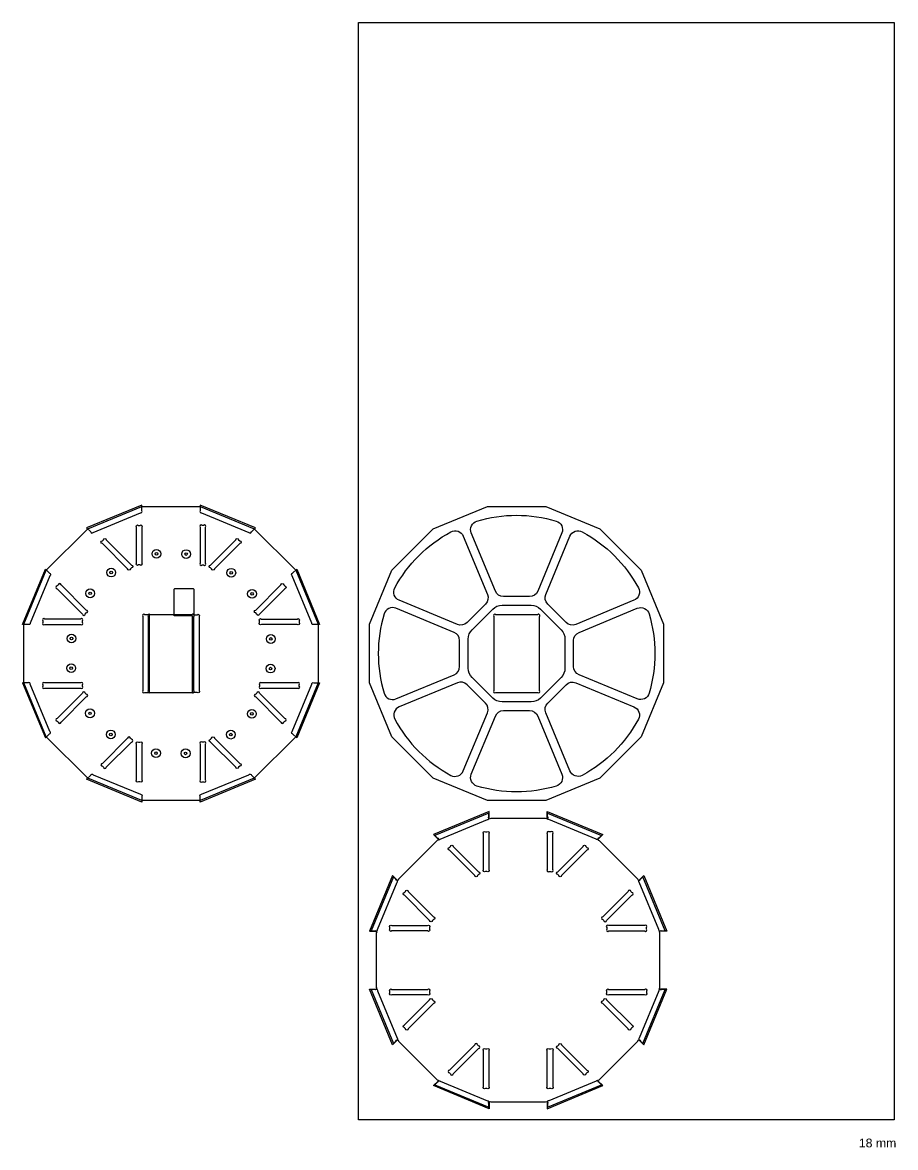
# Model space of a CAD drawing. Header units: millimetres. Extents: x -423 to 4300, y -1578 to 986.
# Drawn here: x -423 to 1566, y -1578 to 986 of the extents above; entities that cross this region are included whole.
import ezdxf

# ---------------------------------------------------------------- set-up
doc = ezdxf.new("R2010")
doc.units = ezdxf.units.MM
doc.header["$MEASUREMENT"] = 0
for name, color, linetype in [('Cajeado 3.15mm', 30, 'Continuous'), ('Cajeado 6mm', 1, 'Continuous'), ('Cajeado 8.85mm', 214, 'Continuous'), ('Corte EXT', 5, 'Continuous'), ('Corte INT', 4, 'Continuous'), ('Tableros', 6, 'Continuous'), ('Taladros', 3, 'Continuous')]:
    doc.layers.add(name, color=color, linetype=linetype)

msp = doc.modelspace()

# ---------------------------------------------------------------- linework, layer by layer
at = {"layer": 'Cajeado 3.15mm'}
for points in [[(750.9, -310.1, -0.303347), (732.3, -322.5), (673, -322.5, -0.303347), (654.3, -310.1), (599.4, -177.5, -0.444376), (612.2, -150.5, -0.146448), (793, -150.5, -0.444376), (805.8, -177.5)], [(435.2, -331, -0.444376), (425.2, -302.8, -0.146448), (553, -175, -0.444376), (581.2, -185), (636.1, -317.6, -0.303347), (631.8, -339.6), (589.8, -381.5, -0.303347), (567.9, -385.9)], [(837.4, -385.9, -0.303347), (815.4, -381.5), (773.5, -339.6, -0.303347), (769.1, -317.6), (824, -185, -0.444376), (852.2, -175, -0.146448), (980, -302.8, -0.444376), (970, -331)], [(560.3, -404.1), (427.7, -349.2, 0.444376), (400.7, -362, 0.146448), (400.7, -542.7, 0.444376), (427.7, -555.6), (560.3, -500.6, 0.303347), (572.8, -482), (572.8, -422.7, 0.303347)], [(648.2, -351.1, -0.198912), (669.5, -342.2), (735.7, -342.2, -0.198912), (757.1, -351.1), (803.9, -397.9, -0.198912), (812.8, -419.2), (812.8, -485.5, -0.198912), (803.9, -506.8), (757.1, -553.7, -0.198912), (735.7, -562.5), (669.5, -562.5, -0.198912), (648.2, -553.7), (601.3, -506.8, -0.198912), (592.5, -485.5), (592.5, -419.2, -0.198912), (601.3, -397.9)], [(1004.5, -362, -0.146448), (1004.5, -542.7, -0.444376), (977.5, -555.6), (844.9, -500.6, -0.303347), (832.5, -482), (832.5, -422.7, -0.303347), (844.9, -404.1), (977.5, -349.2, -0.444376)], [(631.8, -565.2), (589.8, -523.2, 0.303347), (567.9, -518.8), (435.2, -573.8, 0.444376), (425.2, -602, 0.146448), (553, -729.8, 0.444376), (581.2, -719.7), (636.1, -587.1, 0.303347)], [(769.1, -587.1, -0.303347), (773.5, -565.2), (815.4, -523.2, -0.303347), (837.4, -518.8), (970, -573.8, -0.444376), (980, -602, -0.146448), (852.2, -729.8, -0.444376), (824, -719.7)], [(654.3, -594.7, -0.303347), (673, -582.2), (732.3, -582.2, -0.303347), (750.9, -594.7), (805.8, -727.3, -0.444376), (793, -754.3, -0.146448), (612.2, -754.3, -0.444376), (599.4, -727.3)]]:
    msp.add_lwpolyline(points, format="xyb", close=True, dxfattribs=at)
at = {"layer": 'Cajeado 6mm'}
for points in [[(-151, -114.1), (-276.8, -166.1), (-267.6, -175.3, 0.657667), (-262, -176.4), (-154.3, -131.8, 0.657667), (-151, -127)], [(107.7, -166.1), (-18.1, -114.1), (-18.1, -127, 0.657667), (-14.9, -131.8), (92.8, -176.4, 0.657667), (98.5, -175.3)], [(-158.9, -250.5, -0.980272), (-163.3, -246.1), (-163.3, -164.7, -0.980272), (-158.9, -160.2), (-155.5, -160.2, -0.980272), (-151, -164.7), (-151, -246.1, -0.980272), (-155.5, -250.5)], [(-10.2, -160.2), (-13.6, -160.2, 0.980272), (-18.1, -164.7), (-18.1, -246.1, 0.980272), (-13.6, -250.5), (-10.2, -250.5, 0.980272), (-5.8, -246.1), (-5.8, -164.7, 0.980272)], [(-241, -201.9, -0.980272), (-241, -195.6), (-238.6, -193.2, -0.980272), (-232.3, -193.2), (-174.7, -250.8, -0.980272), (-174.7, -257.1), (-177.1, -259.5, -0.980272), (-183.4, -259.5)], [(14.3, -259.5, -0.980272), (8, -259.5), (5.6, -257.1, -0.980272), (5.6, -250.8), (63.2, -193.2, -0.980272), (69.5, -193.2), (71.9, -195.6, -0.980272), (71.9, -201.9)], [(-422.9, -385.9), (-370.8, -260.2), (-361.7, -269.3, -0.657667), (-360.5, -275), (-405.1, -382.7, -0.657667), (-409.9, -385.9)], [(253.8, -385.9), (240.8, -385.9, -0.657667), (236, -382.7), (191.4, -275, -0.657667), (192.5, -269.3), (201.7, -260.2)], [(-343.7, -304.6), (-286.2, -362.2, 0.980272), (-279.9, -362.2), (-277.5, -359.8, 0.980272), (-277.5, -353.5), (-335, -295.9, 0.980272), (-341.3, -295.9), (-343.7, -298.3, 0.980272)], [(174.5, -304.6), (117, -362.2, -0.980272), (110.7, -362.2), (108.3, -359.8, -0.980272), (108.3, -353.5), (165.8, -295.9, -0.980272), (172.1, -295.9), (174.5, -298.3, -0.980272)], [(-286.4, -381.4), (-286.4, -378, 0.980272), (-290.9, -373.6), (-372.3, -373.6, 0.980272), (-376.7, -378), (-376.7, -381.4, 0.980272), (-372.3, -385.9), (-290.9, -385.9, 0.980272)], [(117.2, -381.4), (117.2, -378, -0.980272), (121.7, -373.6), (203.1, -373.6, -0.980272), (207.5, -378), (207.5, -381.4, -0.980272), (203.1, -385.9), (121.7, -385.9, -0.980272)], [(-422.9, -518.9), (-370.8, -644.6), (-361.7, -635.4, 0.657667), (-360.5, -629.8), (-405.1, -522.1, 0.657667), (-409.9, -518.9)], [(-286.4, -526.7), (-286.4, -523.3, 0.980272), (-290.9, -518.9), (-372.3, -518.9, 0.980272), (-376.7, -523.3), (-376.7, -526.7, 0.980272), (-372.3, -531.2), (-290.9, -531.2, 0.980272)], [(207.6, -526.7), (207.6, -523.3, 0.980272), (203.2, -518.9), (121.8, -518.9, 0.980272), (117.3, -523.3), (117.3, -526.7, 0.980272), (121.8, -531.2), (203.2, -531.2, 0.980272)], [(201.7, -644.6), (192.5, -635.4, -0.657667), (191.4, -629.8), (236, -522.1, -0.657667), (240.8, -518.9), (253.8, -518.9)], [(-277.5, -544.9), (-279.9, -542.5, 0.980272), (-286.2, -542.5), (-343.7, -600.1, 0.980272), (-343.7, -606.4), (-341.3, -608.8, 0.980272), (-335, -608.8), (-277.5, -551.2, 0.980272)], [(110.7, -542.5), (108.3, -544.9, 0.980272), (108.3, -551.2), (165.9, -608.8, 0.980272), (172.2, -608.8), (174.6, -606.4, 0.980272), (174.6, -600.1), (117, -542.5, 0.980272)], [(-183.4, -645.3), (-241, -702.8, 0.980272), (-241, -709.1), (-238.6, -711.5, 0.980272), (-232.3, -711.5), (-174.7, -654, 0.980272), (-174.7, -647.7), (-177.1, -645.3, 0.980272)], [(-163.3, -658.7, -0.980272), (-158.9, -654.2), (-155.5, -654.2, -0.980272), (-151, -658.7), (-151, -740.1, -0.980272), (-155.5, -744.5), (-158.9, -744.5, -0.980272), (-163.3, -740.1)], [(-5.8, -740.1), (-5.8, -658.7, 0.980272), (-10.2, -654.2), (-13.6, -654.2, 0.980272), (-18.1, -658.7), (-18.1, -740.1, 0.980272), (-13.6, -744.5), (-10.2, -744.5, 0.980272)], [(71.9, -702.8, -0.980272), (71.9, -709.1), (69.5, -711.5, -0.980272), (63.2, -711.5), (5.6, -654, -0.980272), (5.6, -647.7), (8, -645.3, -0.980272), (14.3, -645.3)], [(-276.8, -738.6), (-267.6, -729.5, -0.657667), (-262, -728.3), (-154.3, -773, -0.657667), (-151, -777.8), (-151, -790.7)], [(-18.1, -790.7), (-18.1, -777.8, -0.657667), (-14.9, -773), (92.8, -728.3, -0.657667), (98.5, -729.5), (107.7, -738.6)], [(528.7, -874.9), (636.4, -830.3, 0.468504), (640.1, -827.2), (640.1, -812.4), (513.4, -864.9), (523.9, -875.4, 0.468504)], [(883.5, -874.9), (775.8, -830.3, -0.468504), (772.1, -827.2), (772.1, -812.4), (898.8, -864.9), (888.4, -875.4, -0.468504)], [(627.3, -863.2, -0.980272), (631.8, -858.7), (635.2, -858.7, -0.980272), (639.6, -863.2), (639.6, -944.6, -0.980272), (635.2, -949), (631.8, -949, -0.980272), (627.3, -944.6)], [(772.6, -863.2), (772.6, -944.6, 0.980272), (777.1, -949), (780.5, -949, 0.980272), (784.9, -944.6), (784.9, -863.2, 0.980272), (780.5, -858.7), (777.1, -858.7, 0.980272)], [(549.7, -900.4, -0.980272), (549.7, -894.1), (552.1, -891.7, -0.980272), (558.4, -891.7), (616, -949.3, -0.980272), (616, -955.6), (613.6, -958, -0.980272), (607.3, -958)], [(805, -958, -0.980272), (798.7, -958), (796.3, -955.6, -0.980272), (796.3, -949.3), (853.9, -891.7, -0.980272), (860.2, -891.7), (862.6, -894.1, -0.980272), (862.6, -900.4)], [(385.6, -1081.2), (430.2, -973.5, 0.468504), (430.6, -968.7), (420.1, -958.2), (367.6, -1084.9), (382.5, -1084.9, 0.468504)], [(1026.7, -1081.2), (982.1, -973.5, -0.468504), (981.7, -968.7), (992.2, -958.2), (1044.6, -1084.9), (1029.8, -1084.9, -0.468504)], [(447, -1003.2, -0.980272), (447, -996.9), (449.4, -994.5, -0.980272), (455.7, -994.5), (513.2, -1052, -0.980272), (513.2, -1058.3), (510.8, -1060.7, -0.980272), (504.5, -1060.7)], [(965.2, -1003.2, 0.980272), (965.2, -996.9), (962.8, -994.5, 0.980272), (956.5, -994.5), (898.9, -1052, 0.980272), (898.9, -1058.3), (901.3, -1060.7, 0.980272), (907.6, -1060.7)], [(499.8, -1072.1, -0.980272), (504.3, -1076.6), (504.3, -1080, -0.980272), (499.8, -1084.4), (418.4, -1084.4, -0.980272), (414, -1080), (414, -1076.6, -0.980272), (418.4, -1072.1)], [(912.4, -1072.1, 0.980272), (907.9, -1076.6), (907.9, -1080, 0.980272), (912.4, -1084.4), (993.8, -1084.4, 0.980272), (998.2, -1080), (998.2, -1076.6, 0.980272), (993.8, -1072.1)], [(385.6, -1220.6), (430.2, -1328.3, -0.468504), (430.6, -1333.1), (420.1, -1343.6), (367.6, -1216.9), (382.5, -1216.9, -0.468504)], [(499.8, -1217.4, -0.980272), (504.3, -1221.8), (504.3, -1225.2, -0.980272), (499.8, -1229.7), (418.4, -1229.7, -0.980272), (414, -1225.2), (414, -1221.8, -0.980272), (418.4, -1217.4)], [(912.4, -1217.4), (993.8, -1217.4, -0.980272), (998.3, -1221.8), (998.3, -1225.2, -0.980272), (993.8, -1229.7), (912.4, -1229.7, -0.980272), (908, -1225.2), (908, -1221.8, -0.980272)], [(1026.7, -1220.6), (982.1, -1328.3, 0.468504), (981.7, -1333.1), (992.2, -1343.6), (1044.6, -1216.9), (1029.8, -1216.9, 0.468504)], [(447, -1304.9, -0.980272), (447, -1298.6), (504.5, -1241.1, -0.980272), (510.8, -1241.1), (513.2, -1243.5, -0.980272), (513.2, -1249.8), (455.7, -1307.3, -0.980272), (449.4, -1307.3)], [(899, -1243.5), (901.4, -1241.1, -0.980272), (907.7, -1241.1), (965.3, -1298.6, -0.980272), (965.3, -1304.9), (962.9, -1307.3, -0.980272), (956.6, -1307.3), (899, -1249.8, -0.980272)], [(613.6, -1343.8, 0.980272), (607.3, -1343.8), (549.7, -1401.3, 0.980272), (549.7, -1407.6), (552.1, -1410, 0.980272), (558.4, -1410), (616, -1352.5, 0.980272), (616, -1346.2)], [(631.8, -1443.1, -0.980272), (627.3, -1438.6), (627.3, -1357.2, -0.980272), (631.8, -1352.8), (635.2, -1352.8, -0.980272), (639.6, -1357.2), (639.6, -1438.6, -0.980272), (635.2, -1443.1)], [(780.5, -1443.1), (777.1, -1443.1, -0.980272), (772.6, -1438.6), (772.6, -1357.2, -0.980272), (777.1, -1352.8), (780.5, -1352.8, -0.980272), (784.9, -1357.2), (784.9, -1438.6, -0.980272)], [(798.7, -1343.8, -0.980272), (805, -1343.8), (862.6, -1401.3, -0.980272), (862.6, -1407.6), (860.2, -1410, -0.980272), (853.9, -1410), (796.3, -1352.5, -0.980272), (796.3, -1346.2)], [(528.7, -1426.9), (636.4, -1471.5, -0.468504), (640.1, -1474.6), (640.1, -1489.4), (513.4, -1436.9), (523.9, -1426.4, -0.468504)], [(883.5, -1426.9), (775.8, -1471.5, 0.468504), (772.1, -1474.6), (772.1, -1489.4), (898.8, -1436.9), (888.4, -1426.4, 0.468504)]]:
    msp.add_lwpolyline(points, format="xyb", close=True, dxfattribs=at)
for centre in [(-117.8, -225.1), (-50.3, -225.6), (-220.7, -267.8), (52.7, -268.2), (-268.8, -315.1), (100, -316.2), (-311.4, -418.1), (142.7, -419.1), (-311.8, -485.6), (142.3, -486.6), (-269.1, -588.5), (99.7, -589.6), (-221.8, -636.6), (51.6, -637), (-118.8, -679.2), (-51.3, -679.7)]:
    msp.add_circle(centre, 10, dxfattribs=at)
at = {"layer": 'Cajeado 8.85mm'}
msp.add_lwpolyline([(-35.6, -366.7), (-77.6, -366.7), (-77.6, -306.9, -0.414214), (-74.6, -303.9), (-35.6, -303.9, -0.414214), (-32.6, -306.9), (-32.6, -363.7), (-24.9, -363.7, -0.980272), (-20.4, -368.2), (-20.4, -536.6, -0.980272), (-24.9, -541), (-35.6, -541), (-35.6, -366.7)], format="xyb", dxfattribs=at)
msp.add_lwpolyline([(-133.6, -541), (-133.6, -363.7), (-144.2, -363.7, 0.980272), (-148.7, -368.2), (-148.7, -536.6, 0.980272), (-144.2, -541)], format="xyb", close=True, dxfattribs=at)
at = {"layer": 'Corte EXT'}
for points in [[(199.4, -642.1), (105.2, -736.4), (-17.9, -787.4), (-151.2, -787.4), (-274.3, -736.4), (-368.6, -642.1), (-419.6, -519), (-419.6, -385.7), (-368.6, -262.6), (-274.3, -168.4), (-151.2, -117.4), (-17.9, -117.4), (105.2, -168.4), (199.4, -262.6), (250.4, -385.7), (250.4, -519)], [(636, -787.4), (512.8, -736.4), (418.6, -642.1), (367.6, -519), (367.6, -385.7), (418.6, -262.6), (512.8, -168.4), (636, -117.4), (769.2, -117.4), (892.4, -168.4), (986.6, -262.6), (1037.6, -385.7), (1037.6, -519), (986.6, -642.1), (892.4, -736.4), (769.2, -787.4)]]:
    msp.add_lwpolyline(points, close=True, dxfattribs=at)
for points in [[(643.7, -827.9, -1), (639.5, -823.6), (639.5, -815.9), (516.4, -866.9), (521.9, -872.4)], [(772.8, -823.6), (772.8, -815.9), (895.9, -866.9), (890.4, -872.4, 1), (890.4, -878.4), (978.6, -966.6, 1), (984.6, -966.6)], [(772.8, -823.6, -1), (768.5, -827.9), (643.7, -827.9, -0.345401)], [(521.9, -872.4, -1), (521.9, -878.4), (433.6, -966.6, -0.355941)], [(433.6, -966.6, -1), (427.6, -966.6), (422.1, -961.1), (371.1, -1084.3), (378.9, -1084.3)], [(1029.1, -1088.5, -1), (1033.4, -1084.3), (1041.1, -1084.3), (990.1, -961.1), (984.6, -966.6)], [(378.9, -1084.3, -1), (383.1, -1088.5), (383.1, -1213.3, -0.355941)], [(1033.4, -1217.5, -1), (1029.1, -1213.3), (1029.1, -1088.5, -0.355941)], [(383.1, -1213.3, -1), (378.9, -1217.5), (371.1, -1217.5), (422.1, -1340.7), (427.6, -1335.2, -1), (433.6, -1335.2), (521.9, -1423.4)], [(978.6, -1335.2, -1), (984.6, -1335.2), (990.1, -1340.7), (1041.1, -1217.5), (1033.4, -1217.5)], [(768.5, -1473.9, -1), (772.8, -1478.1), (772.8, -1485.9), (895.9, -1434.9), (890.4, -1429.4, -1), (890.4, -1423.4), (978.6, -1335.2)], [(521.9, -1423.4, -1), (521.9, -1429.4), (516.4, -1434.9), (639.5, -1485.9), (639.5, -1478.2, -0.486546)], [(639.5, -1478.2, -1), (643.7, -1473.9), (768.5, -1473.9, -0.355941)]]:
    msp.add_lwpolyline(points, format="xyb", dxfattribs=at)
at = {"layer": 'Corte INT'}
for points in [[(-136.6, -536.6, 1), (-132.1, -541), (-37, -541, 1), (-32.6, -536.6), (-32.6, -368.2, 1), (-37, -363.7), (-132.1, -363.7, 1), (-136.6, -368.2)], [(650.6, -536.6, 1), (655.1, -541), (750.2, -541, 1), (754.6, -536.6), (754.6, -368.2, 1), (750.2, -363.7), (655.1, -363.7, 1), (650.6, -368.2)]]:
    msp.add_lwpolyline(points, format="xyb", close=True, dxfattribs=at)
at = {"layer": 'Tableros', "linetype": 'Continuous'}
msp.add_lwpolyline([(342.6, 985.6), (1562.6, 985.6), (1562.6, -1514.4), (342.6, -1514.4)], close=True, dxfattribs=at)
at = {"layer": 'Taladros'}
for centre in [(-117.8, -225.1), (-50.3, -225.6), (-220.7, -267.8), (52.7, -268.2), (-268.8, -315.1), (100, -316.2), (-311.4, -418.1), (142.7, -419.1), (-311.8, -485.6), (142.3, -486.6), (-269.1, -588.5), (99.7, -589.6), (-221.8, -636.6), (51.6, -637), (-118.8, -679.2), (-51.3, -679.7)]:
    msp.add_circle(centre, 3, dxfattribs=at)

# ---------------------------------------------------------------- texts
at = {"layer": 'Tableros', "linetype": 'Continuous', "insert": (1482.2, -1557.5), "char_height": 20, "attachment_point": 1}
msp.add_mtext_dynamic_manual_height_columns('{\\fArial|b0|i0|c0|p34;18 mm}', width=190.732, gutter_width=1, heights=[0], dxfattribs=at)

doc.saveas('drawing.dxf')
